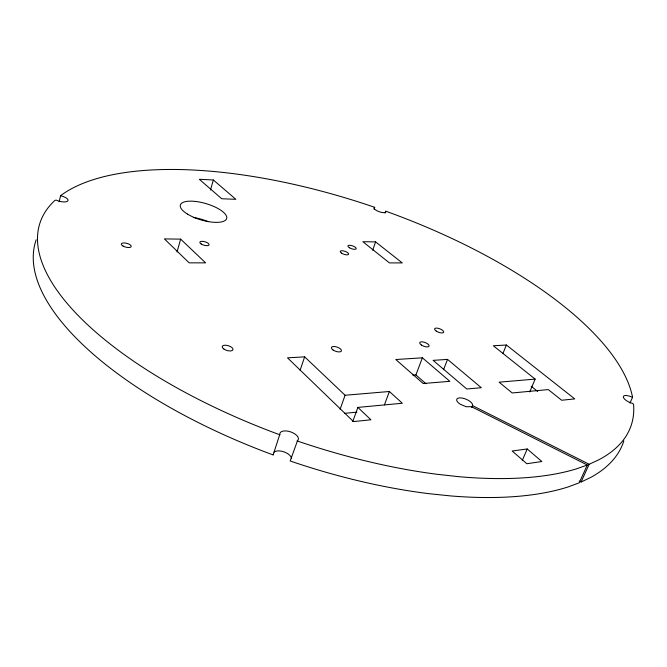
<?xml version="1.0" encoding="UTF-8"?>
<svg xmlns="http://www.w3.org/2000/svg" width="667" height="667" viewBox="0 0 667 667"><rect width="100%" height="100%" fill="white"/><g stroke="black" fill="none" stroke-linecap="round" stroke-linejoin="round"><path stroke-width="1" d="M59.146 201.759L60.572 195.764L61.406 195.081A312.456 123.078 19 0 1 372.803 206.662L374.704 207.329L374.062 209.196M177.03 251.976L180.64 239.136L164.399 238.903L189.178 262.848L205.619 262.856L180.64 239.136M210.489 189.987L213.357 179.982L199.308 179.29L221.727 198.758L235.843 199.308L213.357 179.982M300.108 370.285L304.644 356.853L287.51 357.854L353.468 421.586L370.927 419.793L357.879 407.404L352.76 421.502M36.176 239.77A310.572 126.271 19 0 0 270.227 453.86L273.153 454.894L279.807 434.367A9.722 4.761 18.8 0 1 290.887 431.966A9.722 4.761 18.8 0 1 297.524 440.654L290.195 460.947L293.121 461.989A310.572 126.271 19 0 0 429.331 493.722L450.367 495.898A310.572 126.271 19 0 0 568.367 486.852L579.223 482.8L587.31 465.016L471.419 406.687L466.25 406.745L460.197 404.219A8.513 3.585 22.1 0 1 461.055 397.916A8.513 3.585 22.1 0 1 472.628 405.286L471.736 407.454M385.101 213.081L385.751 211.206L387.652 211.873A312.456 123.078 19 0 1 632.383 396.373L632.533 397.424L629.94 403.051M372.686 250.258L375.596 241.888L362.848 241.704L389.436 262.906L402.268 262.915L375.596 241.888M340.095 409.263L345.089 395.256L389.403 391.496L402.318 403.243L357.879 407.404M384.425 404.877L389.403 391.496M412.831 375.162L415.891 374.929L422.386 357.82L449.866 381.332L423.153 383.508L395.798 359.521L422.386 357.82M443.538 369.726L447.549 359.396L481.291 387.71L466.775 388.986L433.1 360.355L447.549 359.396M502.935 353.485L506.386 345.006L574.746 398.908L561.656 400.25L548.282 389.586L512.206 392.963L499.091 382.174L535.142 379.106L529.731 391.938M522.311 460.372L527.222 448.966L541.879 461.522L526.813 463.723L512.164 451.009L527.222 448.966M579.223 481.082L581.074 482.016L589.161 464.265L598.699 459.863A312.456 123.078 19 0 0 633.583 404.644L632.9 403.485A7.862 2.876 24.3 0 1 623.32 397.098A7.862 2.876 24.3 0 1 631.982 397.132L632.533 397.424M581.074 482.016L590.62 477.48A310.572 126.271 19 0 0 623.828 440.92M587.31 465.016L576.496 468.843A312.456 123.078 19 0 1 458.254 476.622L437.118 474.295A312.456 123.078 19 0 1 300.067 441.929L297.115 440.887M374.704 207.329L374.462 207.404A6.27 1.984 19.1 0 0 379.24 211.731A6.27 1.984 19.1 0 0 385.885 211.414L385.751 211.206M344.606 413.332L356.945 412.139M506.386 345.006L493.338 345.773L535.142 379.106M60.572 195.764L61.181 195.89A7.796 2.835 13.8 0 1 67.6 201.151A7.796 2.835 13.8 0 1 56.086 200.075L54.777 200.525A312.456 123.078 19 0 0 277.005 433.75L279.948 434.792M472.486 405.594L589.161 464.265M531.257 386.293L537.694 391.479M415.891 374.929L425.98 383.758M304.644 356.853L345.089 395.256M273.011 454.46L273.153 454.894M273.979 452.126A9.646 4.877 18.8 0 1 284.075 451.909A9.646 4.877 18.8 0 1 291.512 458.354M193.313 217.467A23.987 8.746 16.2 0 1 208.204 221.661M201.226 244.022A4.802 1.801 16.3 0 0 208.954 245.072A4.802 1.801 16.3 0 0 203.202 241.387A4.802 1.801 16.3 0 0 201.226 244.022M333.116 350.033A5.278 2.218 19.2 0 0 341.379 351.05A5.278 2.218 19.2 0 0 334.809 346.557A5.278 2.218 19.2 0 0 333.116 350.033M421.469 345.081A4.994 1.968 20.7 0 0 429.089 346.148A4.994 1.968 20.7 0 0 422.695 341.896A4.994 1.968 20.7 0 0 421.469 345.081M349.508 247.807A4.369 1.517 18.8 0 0 356.203 248.758A4.369 1.517 18.8 0 0 350.534 245.373A4.369 1.517 18.8 0 0 349.508 247.807M341.504 253.118A4.436 1.567 18.8 0 0 348.549 254.385A4.436 1.567 18.8 0 0 343.263 250.867A4.436 1.567 18.8 0 0 341.504 253.118M123.053 246.048A5.086 1.968 14.8 0 0 131.149 246.698A5.086 1.968 14.8 0 0 124.671 242.955A5.086 1.968 14.8 0 0 123.053 246.048M223.904 349.066A5.603 2.476 16.9 0 0 232.883 349.942A5.603 2.476 16.9 0 0 226.063 345.256A5.603 2.476 16.9 0 0 223.904 349.066M436.26 331.107A4.836 1.843 20.8 0 0 443.663 332.266A4.836 1.843 20.8 0 0 437.544 328.172A4.836 1.843 20.8 0 0 436.26 331.107M187.485 214.099A24.112 8.513 16.3 0 0 226.13 219.568A24.112 8.513 16.3 0 0 196.915 201.626A24.112 8.513 16.3 0 0 187.485 214.099"/></g></svg>
